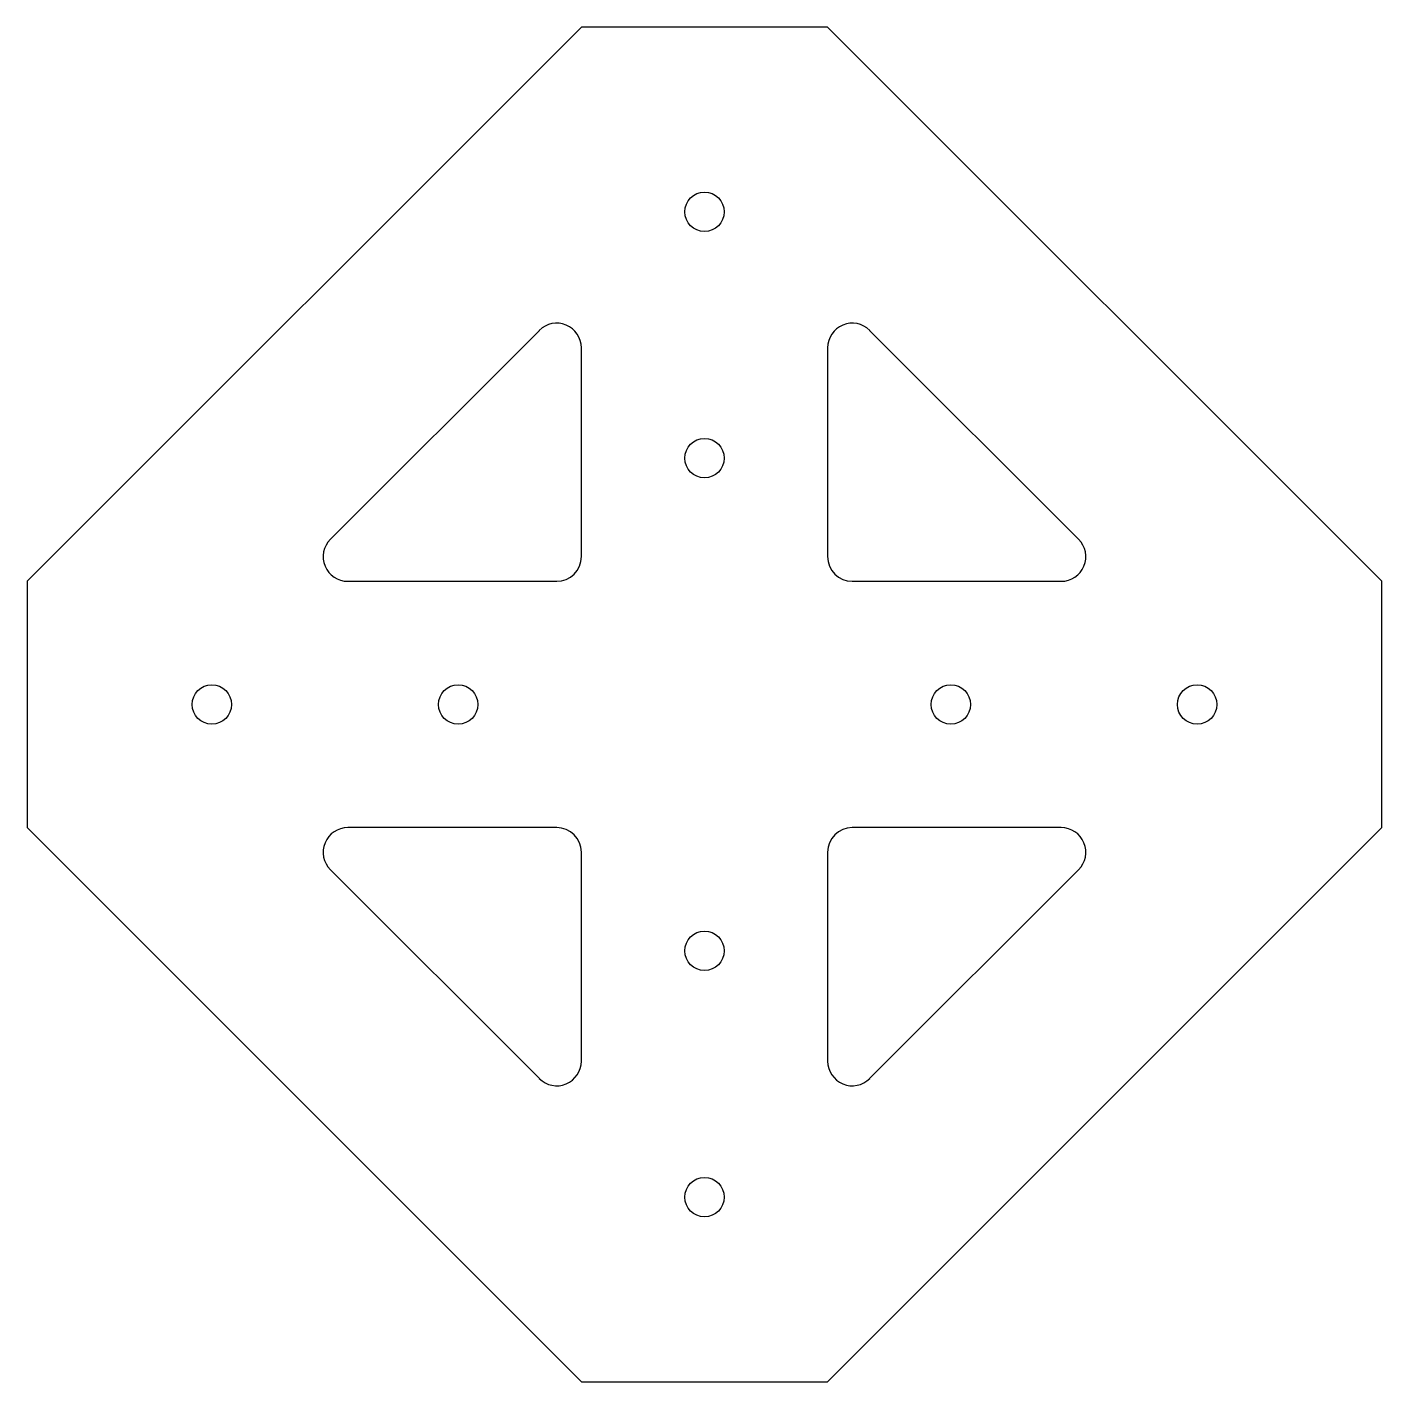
# Model space of a CAD drawing. Header units: millimetres. Extents: x -298 to -188, y 237 to 347.
import ezdxf

# ---------------------------------------------------------------- set-up
doc = ezdxf.new("R2010")
doc.units = ezdxf.units.MM

msp = doc.modelspace()

# ---------------------------------------------------------------- linework, layer by layer
at = {"color": 7, "linetype": 'Continuous', "lineweight": 25}
for p, q in [((-253.49, 347.5), (-298.49, 302.5)), ((-233.49, 347.5), (-253.49, 347.5)), ((-188.49, 302.5), (-233.49, 347.5)), ((-256.9, 322.87), (-273.86, 305.91)), ((-213.12, 305.91), (-230.08, 322.87)), ((-253.49, 304.5), (-253.49, 321.46)), ((-233.49, 321.46), (-233.49, 304.5)), ((-298.49, 302.5), (-298.49, 282.5)), ((-272.45, 302.5), (-255.49, 302.5)), ((-231.49, 302.5), (-214.53, 302.5)), ((-188.49, 282.5), (-188.49, 302.5)), ((-298.49, 282.5), (-253.49, 237.5)), ((-255.49, 282.5), (-272.45, 282.5)), ((-233.49, 237.5), (-188.49, 282.5)), ((-214.53, 282.5), (-231.49, 282.5)), ((-253.49, 263.54), (-253.49, 280.5)), ((-233.49, 280.5), (-233.49, 263.54)), ((-273.86, 279.08), (-256.9, 262.12)), ((-230.08, 262.12), (-213.12, 279.08)), ((-253.49, 237.5), (-233.49, 237.5))]:
    msp.add_line(p, q, dxfattribs=at)
for centre in [(-243.49, 332.5), (-243.49, 312.5), (-283.49, 292.5), (-263.49, 292.5), (-223.49, 292.5), (-203.49, 292.5), (-243.49, 272.5), (-243.49, 252.5)]:
    msp.add_circle(centre, 1.6, dxfattribs=at)
for centre, start, end in [((-255.49, 321.46), 360, 135), ((-231.49, 321.46), 45, 180), ((-272.45, 304.5), 135, 270), ((-214.53, 304.5), 270, 45), ((-255.49, 304.5), 270, 0), ((-231.49, 304.5), 180, 270), ((-272.45, 280.5), 90, 225), ((-255.49, 280.5), 0, 90), ((-231.49, 280.5), 90, 180), ((-214.53, 280.5), 315, 90), ((-255.49, 263.54), 225, 0), ((-231.49, 263.54), 180, 315)]:
    msp.add_arc(centre, 2, start, end, dxfattribs=at)

doc.saveas('drawing.dxf')
